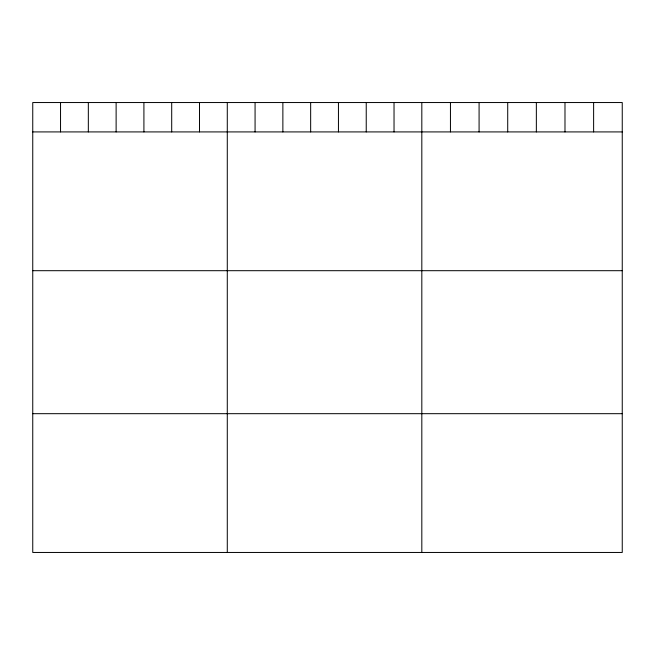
<?xml version="1.0" encoding="UTF-8"?>
<svg xmlns="http://www.w3.org/2000/svg" width="655" height="655" viewBox="0 0 655 655"><rect width="100%" height="100%" fill="white"/><g stroke="black" fill="none" stroke-linecap="round" stroke-linejoin="round"><path stroke-width="0.98" d="M622.25 131.917L622.25 552.46L32.75 552.46L32.75 102.54L622.25 102.54L622.25 131.917L32.75 131.917M32.75 270.695L622.25 270.695M32.75 413.682L622.25 413.682M593.618 102.54L593.618 131.917M564.987 102.54L564.987 131.917M536.355 102.54L536.355 131.917M507.715 102.54L507.715 131.917M479.083 102.54L479.083 131.917M450.452 102.54L450.452 131.917M421.82 102.54L421.82 552.46M394.032 102.54L394.032 131.917M366.235 102.54L366.235 131.917M338.447 102.54L338.447 131.917M310.658 102.54L310.658 131.917M282.87 102.54L282.87 131.917M255.073 102.54L255.073 131.917M227.285 102.54L227.285 552.46M199.497 102.54L199.497 131.917M171.7 102.54L171.7 131.917M143.912 102.54L143.912 131.917M116.123 102.54L116.123 131.917M88.335 102.54L88.335 131.917M60.538 102.54L60.538 131.917"/></g></svg>
